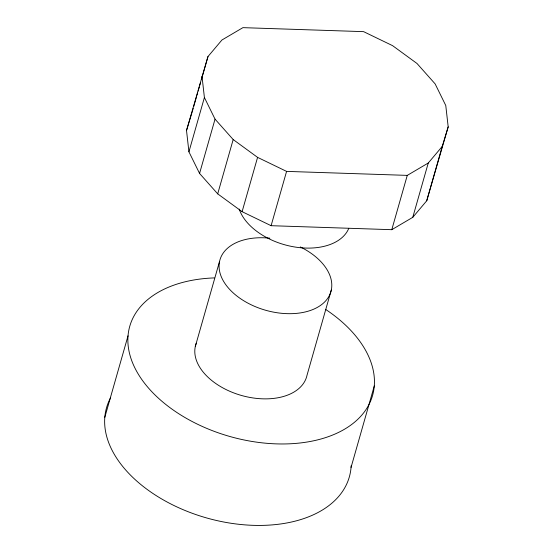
<?xml version="1.0" encoding="UTF-8"?>
<svg xmlns="http://www.w3.org/2000/svg" width="553" height="553" viewBox="0 0 553 553"><rect width="100%" height="100%" fill="white"/><g stroke="black" fill="none" stroke-linecap="round" stroke-linejoin="round"><path stroke-width="0.83" d="M104.814 417.287L128.033 335.83M186.513 130.487L207.969 56.565L221.926 40.01L242.912 27.65L363.598 31.645L392.595 45.664L416.997 63.484L435.135 83.897L445.773 105.512L448.186 126.851L426.729 200.774L412.773 217.329L391.787 229.689L271.101 225.693L242.103 211.675L217.702 193.854L199.564 173.442L188.926 151.826L186.513 130.487L192.237 111.685M192.485 110.87L193.191 108.402M193.661 106.757L196.474 96.879M196.944 95.234L197.649 92.766M198.119 91.121L199.287 87.008M199.757 85.362L200.463 82.895M201.403 79.604L207.969 56.565M188.926 151.826L204.403 97.522L201.99 76.176M199.564 173.442L215.041 119.137L204.403 97.522M217.702 193.854L233.179 139.55L215.041 119.137M195.299 346.517L219.576 261.341M242.103 211.675L257.58 157.37L233.179 139.55M271.101 225.693L286.585 171.389L407.271 175.384L428.257 163.024L442.213 146.469L448.186 126.851M331.288 290.09L307.012 375.266A57.706 35.904 15.9 0 1 240.977 395.326A57.706 35.904 15.9 0 1 196.267 343.247M391.787 229.689L407.271 175.384M412.773 217.329L428.257 163.024M426.729 200.774L442.213 146.469M351.051 467.416L374.277 385.953M257.58 157.37L286.585 171.389M300.307 246.942A57.706 35.904 15.9 0 1 314.885 308.65A57.706 35.904 15.9 0 1 224.373 282.631A57.706 35.904 15.9 0 1 269.864 238.191M351.162 465.764A126.229 78.54 15.9 0 1 206.718 517.974A126.229 78.54 15.9 0 1 110.676 397.642M325.613 309.41A126.229 78.54 15.9 0 1 332.09 435.259A126.229 78.54 15.9 0 1 143.552 381.923A126.229 78.54 15.9 0 1 214.274 277.91M348.784 228.354A57.706 35.904 15.9 0 1 293.546 246.79A57.706 35.904 15.9 0 1 239.2 209.062"/></g></svg>
